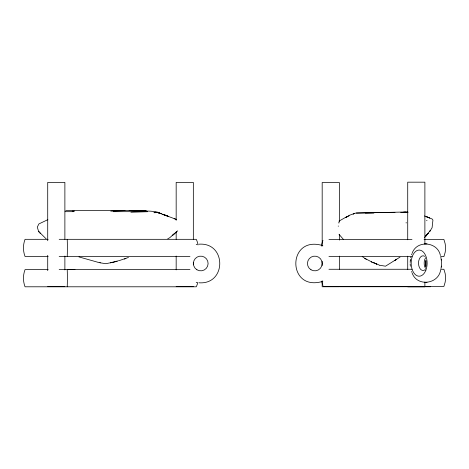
<?xml version="1.0" encoding="UTF-8"?>
<svg xmlns="http://www.w3.org/2000/svg" width="469" height="469" viewBox="0 0 469 469"><rect width="100%" height="100%" fill="white"/><g stroke="black" fill="none" stroke-linecap="round" stroke-linejoin="round"><path stroke-width="0.7" d="M67.225 256.484L67.319 253.442A22.864 2.152 90 0 0 67.319 242.367L67.225 239.319M67.225 286.793L67.319 283.745A22.864 2.152 90 0 0 67.319 272.671L67.225 269.622L74.97 269.622M410.164 262.388L410.34 260.049M353.544 213.594L353.186 214.14L354.124 213.594L353.544 213.594L355.994 213.049L382.851 212.51M441.358 266.24L441.505 261.638L440.831 257.059M440.995 268.497L441.276 266.873M410.328 260.148L410.422 259.416M441.259 267.002L441.37 266.134M425.688 266.744L426.11 263.144L425.87 260.412L425.594 263.144L425.911 266.31M410.703 257.792L410.867 257.059M440.631 270.003C438.538 284.407 416.759 286.975 412.11 272.911M411.542 254.784L411.817 254.069M412.11 253.377C416.601 239.712 437.776 241.576 440.403 255.523M429.622 231.545L430.36 230.455L424.574 237.525M430.073 231L432.09 227.735L432.928 220.119L432.195 219.035L424.515 215.951M349.159 215.769L345.958 217.405L349.546 215.23L354.124 213.594M174.626 233.503L172.158 235.631L177.716 230.842M175.869 232.436L176.485 231.903L169.69 237.76L167.726 238.827M338.841 221.21L347.453 216.315M400.022 257.106L385.495 266.199L379.849 265.266M47.861 219.662L38.898 223.924L37.291 227.113L38.581 231.375L46.132 238.827M321.945 281.506L322.854 281.119M117.215 261.18L118.487 260.647M128.477 257.458L119.108 260.647M124.408 259.052L125.868 258.519M321.089 281.822C287.415 290.393 287.415 236.587 321.089 245.158M155.778 212.744L157.52 212.211L154.055 212.744L157.52 212.211M110.373 262.781L115.052 261.714M113.064 262.247L115.392 261.714M196.218 244.648L197.109 244.455M110.438 262.781L113.023 262.247L105.853 263.701L99.885 262.781M403.317 212.199L405.474 211.965M400.731 212.51L407.86 212.17M404.595 212.51L408.03 212.205M198.915 244.197C226.697 242.022 226.697 284.953 198.915 282.784M424.691 243.81L427.007 243.81M427.007 282.473L425.248 282.496M110.76 211.15L124.983 210.616M130.915 212.211L147.606 211.677L113.146 211.677M356.34 213.049L407.555 211.965M65.83 210.616L146.252 210.616M72.226 211.15L74.624 211.15M65.109 211.677L73.627 211.677M156.241 211.677L150.174 211.15L129.139 210.616M376.478 212.51L394.992 212.51M365.322 213.049L373.852 213.049M426.485 220.665L427.036 220.665M338.319 222.839L339.292 222.839M405.972 222.839L406.564 222.839M338.19 226.105L338.559 226.105M48.149 239.319L25.045 239.319C22.94 244.789 22.94 251.021 25.045 256.484L48.16 256.484M59.176 239.319L196.259 239.319A19.51 19.51 0 0 1 198.024 244.953M328.945 239.466L411.993 239.466M424.07 239.466L443.909 239.466L445.122 243.581A23.514 23.503 -90 0 1 445.122 252.515L443.909 256.631L440.637 256.631M59.176 256.484L189.974 256.484M328.945 256.631L411.993 256.631M371.671 262.001L371.43 261.456L371.671 262.001L373.101 262.546M100.372 262.781L98.191 262.247M374.18 263.091L373.576 262.546L375.563 263.631M376.724 264.176L376.115 263.631L379.591 265.266M328.945 269.265L411.993 269.265M440.637 269.265L443.909 269.265L445.122 273.38A23.514 23.503 -90 0 1 445.122 282.315L443.909 286.43L323.417 286.43M48.16 269.622L25.045 269.622C22.94 275.092 22.94 281.324 25.045 286.793L196.259 286.793A19.51 19.51 0 0 0 197.742 282.614M59.176 269.622L189.974 269.622M47.715 286.665L64.88 286.665M176.168 286.665L193.334 286.665M339.351 286.752L322.18 286.752L322.18 280.919M339.82 286.735L430.548 286.735M407.719 286.823L424.885 286.823M424.691 282.473L425.295 282.502M155.872 212.316L158.721 212.744L161.518 213.811L156.898 212.211M156.2 212.211L159.976 213.278L158.757 212.744M196.218 282.332L197.109 282.526M97.845 262.247L78.95 256.924M158.51 212.744L168.518 216.467L162.919 214.339L164.214 214.872M372.919 262.546L374.438 263.091M165.756 215.406L164.314 214.872L176.485 219.486M371.829 262.001L364.519 258.196L365.322 258.736M375.452 263.631L376.812 264.176M174.151 218.601L175.482 219.129M321.945 245.469L322.854 245.862M167.157 215.939L168.318 216.467M364.085 257.651L362.191 256.561M365.386 258.736L366.289 259.281M343.666 239.7L338.987 234.266M411.542 271.498L411.817 272.219M441.358 260.049L441.259 259.287M410.34 266.24L410.164 263.895M424.885 244.144L424.885 182.177L407.719 182.177L407.719 239.77M424.885 282.057L424.885 286.43M407.719 256.203L407.719 269.663M339.351 221.866L339.351 182.5L322.18 182.5L322.18 245.926M339.351 234.26L339.351 240.093M339.351 256.133L339.351 269.253M322.18 261.233L322.18 265.606M193.334 239.272L193.334 182.406L176.168 182.406L176.168 220.319M193.334 262.605L193.334 264.792M176.168 231.985L176.168 239.272M176.168 256.045L176.168 269.892M64.88 239.272L64.88 182.406L47.715 182.406L47.715 240.732M64.88 256.045L64.88 269.892M47.715 255.312L47.715 270.625M321.5 246.073A19.282 19.282 0 0 1 322.965 240.445M322.965 285.451A19.282 19.282 0 0 1 321.699 281.218M425.131 269.687A7.357 4.532 -90 0 1 418.524 263.519A7.357 4.532 -90 0 1 424.709 256.297M425.553 268.473A7.357 4.485 -90 0 1 425.641 257.686M425.94 235.895L425.494 236.44L426.403 235.35L425.916 235.895M426.86 234.805L426.339 235.35L426.872 234.805M427.318 234.266L426.772 234.805L427.329 234.266M428.238 233.175L427.681 233.72L428.244 233.175M396.698 259.281L395.009 260.371L396.698 259.281M116.945 261.18L114.975 261.714L116.945 261.18M164.355 214.872L162.843 214.339L164.355 214.872M429.51 217.944L426.784 216.86L429.51 217.944M40.469 233.503L40 232.97L40.445 233.503M38.991 231.903L38.634 231.375L38.974 231.903M310.988 269.775A7.357 7.357 0 0 0 322.174 263.666A7.357 7.357 0 0 0 311.287 257.03A7.357 7.357 0 0 0 310.988 269.775M196.916 269.775A7.357 7.357 0 0 0 208.101 263.666A7.357 7.357 0 0 0 197.215 257.03A7.357 7.357 0 0 0 196.916 269.775M425.864 270.208A13.079 7.979 -90 0 0 419.521 250.077A13.079 7.979 -90 0 0 412.058 269.142A13.079 7.979 -90 0 0 425.864 270.208"/></g></svg>
